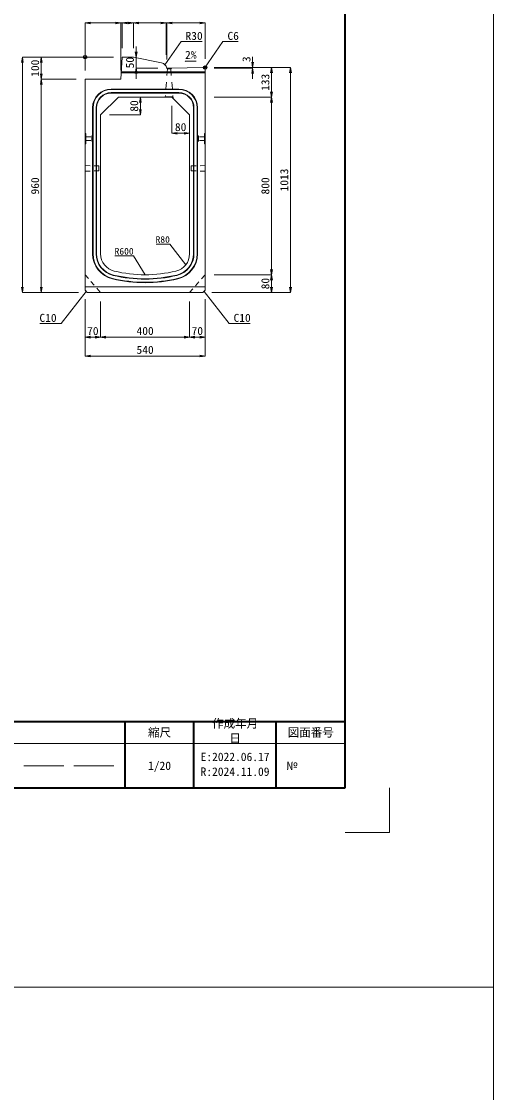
# Model space of a CAD drawing. Units: millimetres at full size; some dimension numbers follow another scale. Extents: x -1267 to 18002, y -8040 to 14480.
# Drawn here: x 15878 to 18002, y 6165 to 10989 of the extents above; entities that cross this region are included whole.
import ezdxf
from ezdxf.enums import TextEntityAlignment as Align

# ---------------------------------------------------------------- set-up
doc = ezdxf.new("R2010")
doc.units = ezdxf.units.MM
doc.header["$LTSCALE"] = 30
doc.header["$PDMODE"] = 32
doc.header["$PDSIZE"] = 15
for name, pattern in [('DASHED', [7.5, 6, -1.5]), ('USER1', [1.35, 0.75, -0.6]), ('USER2', [2, 1, -1])]:
    doc.linetypes.add(name, pattern=pattern)
for name, color, linetype, lineweight in [('0_2', 7, 'Continuous', 13), ('Defpoints_3', 1, 'Continuous', 13), ('インサート', 3, 'USER1', 9), ('吊りマスター', 4, 'USER1', 9), ('図枠', 7, 'Continuous', 5), ('寸法線', 7, 'Continuous', 13), ('引出線', 4, 'Continuous', 13), ('排水孔', 30, 'USER1', 13), ('本体', 2, 'Continuous', 13), ('目地', 132, 'Continuous', 5)]:
    doc.layers.add(name, color=color, linetype=linetype, lineweight=lineweight)
doc.layers.add('作業エリア', color=11, linetype='Continuous')
doc.styles.add('ＭＳ ゴシック', font='')
doc.styles.add('ＭＳ 明朝', font='')
doc.styles.get('ＭＳ ゴシック').set_extended_font_data('MS Gothic')
doc.styles.get('ＭＳ 明朝').set_extended_font_data('MS Mincho')

# ---------------------------------------------------------------- blocks, each defined once
blk = doc.blocks.new('open_arrow')
at = {"color": 0, "linetype": 'Continuous', "lineweight": -2}
blk.add_lwpolyline([(7.5, 1.25), (0, 0), (7.5, -1.25)], dxfattribs=at)

msp = doc.modelspace()

# ---------------------------------------------------------------- linework, layer by layer
at = {"layer": '0_2', "color": 5}
for p, q in [((18001.66, 14480.25), (18001.66, -8040.25)), ((-1267.22, 6640.08), (18001.66, 6640.08))]:
    msp.add_line(p, q, dxfattribs=at)
at = {"layer": 'Defpoints_3'}
for p in [(17534.44, 7536.97), (17334.44, 7336.97)]:
    msp.add_line(p, (17534.44, 7336.97), dxfattribs=at)
at = {"layer": 'インサート'}
for p, q in [((16167.64, 10469.83), (16194.64, 10469.83)), ((16167.64, 10469.83), (16167.64, 10452.83)), ((16197.64, 10473.83), (16194.64, 10473.83)), ((16194.64, 10473.83), (16194.64, 10448.83)), ((16197.64, 10448.83), (16197.64, 10473.83)), ((16671.24, 10473.83), (16674.24, 10473.83)), ((16671.24, 10448.83), (16671.24, 10473.83)), ((16674.24, 10473.83), (16674.24, 10448.83)), ((16701.24, 10469.83), (16674.24, 10469.83)), ((16701.24, 10469.83), (16701.24, 10452.83)), ((16167.64, 10452.83), (16194.64, 10452.83)), ((16194.64, 10448.83), (16197.64, 10448.83)), ((16674.24, 10448.83), (16671.24, 10448.83)), ((16701.24, 10452.83), (16674.24, 10452.83))]:
    msp.add_line(p, q, dxfattribs=at)
at = {"layer": '作業エリア'}
for p in [(16164.44, 10828.33), (16704.44, 10781.33)]:
    msp.add_point(p, dxfattribs=at)
at = {"layer": '吊りマスター'}
for p, q in [((16164.44, 10339.83), (16164.44, 10314.83)), ((16164.44, 10339.83), (16226.44, 10338.33)), ((16226.44, 10338.33), (16226.44, 10316.33)), ((16704.44, 10339.83), (16642.44, 10338.33)), ((16642.44, 10338.33), (16642.44, 10316.33)), ((16704.44, 10339.83), (16704.44, 10314.83)), ((16164.44, 10314.83), (16226.44, 10316.33)), ((16704.44, 10314.83), (16642.44, 10316.33))]:
    msp.add_line(p, q, dxfattribs=at)
at = {"layer": '図枠', "lineweight": 40}
for p, q in [((17334.44, 7536.97), (17334.44, 13076.97)), ((9534.44, 7836.97), (17334.44, 7836.97)), ((16344.44, 7536.97), (16344.44, 7836.97)), ((16654.44, 7536.97), (16654.44, 7836.97)), ((17024.44, 7536.97), (17024.44, 7836.97)), ((9534.44, 7536.97), (17334.44, 7536.97))]:
    msp.add_line(p, q, dxfattribs=at)
at = {"layer": '図枠', "lineweight": 13}
msp.add_line((17334.44, 7736.97), (14059.44, 7736.97), dxfattribs=at)
at = {"layer": '図枠', "linetype": 'DASHED', "lineweight": 9}
msp.add_line((16294.44, 7636.97), (14509.44, 7636.97), dxfattribs=at)
at = {"layer": '寸法線'}
for p, q in [((16164.44, 10982.38), (16324.94, 10982.38)), ((16164.44, 10768.33), (16164.44, 10982.38)), ((16300.94, 10982.38), (16355.94, 10982.38)), ((16324.94, 10768.33), (16324.94, 10982.38)), ((16324.94, 10768.33), (16324.94, 10982.38)), ((16331.94, 10868.33), (16331.94, 10982.38)), ((16331.94, 10982.38), (16381.94, 10982.38)), ((16331.94, 10868.33), (16331.94, 10982.38)), ((16381.94, 10982.38), (16529.94, 10982.38)), ((16381.94, 10868.33), (16381.94, 10982.38)), ((16381.94, 10868.33), (16381.94, 10982.38)), ((16481.94, 10982.38), (16579.87, 10982.38)), ((16529.94, 10838.33), (16529.94, 10982.38)), ((16529.94, 10838.33), (16529.94, 10982.38)), ((16531.87, 10818.33), (16531.87, 10982.38)), ((16531.87, 10982.38), (16704.44, 10982.38)), ((16531.87, 10818.33), (16531.87, 10982.38)), ((16704.44, 10821.33), (16704.44, 10982.38)), ((16394.15, 10876.33), (16394.15, 10730.33)), ((15882.69, 9768.33), (15882.69, 10828.33)), ((16291.94, 10828.33), (15882.69, 10828.33)), ((15967.69, 10728.33), (15967.69, 10828.33)), ((16291.94, 10828.33), (15967.69, 10828.33)), ((16918.22, 10730.33), (16918.22, 10829.33)), ((16491.87, 10778.33), (16394.15, 10778.33)), ((16744.44, 10781.33), (17003.22, 10781.33)), ((16744.44, 10781.33), (16918.22, 10781.33)), ((16744.44, 10781.33), (17088.22, 10781.33)), ((16744.44, 10778.33), (16918.22, 10778.33)), ((17003.22, 10648.33), (17003.22, 10781.33)), ((17088.22, 9768.33), (17088.22, 10781.33)), ((15967.69, 9768.33), (15967.69, 10728.33)), ((16124.44, 10728.33), (15967.69, 10728.33)), ((16124.44, 10728.33), (15967.69, 10728.33)), ((16413.29, 10568.33), (16413.29, 10648.33)), ((16744.44, 10648.33), (17003.22, 10648.33)), ((16744.44, 10648.33), (17003.22, 10648.33)), ((17003.22, 9848.33), (17003.22, 10648.33)), ((16274.44, 10568.33), (16413.29, 10568.33)), ((16554.44, 10608.33), (16554.44, 10485.25)), ((16554.44, 10485.25), (16634.44, 10485.25)), ((16744.44, 9848.33), (17003.22, 9848.33)), ((16744.44, 9848.33), (17003.22, 9848.33)), ((17003.22, 9768.33), (17003.22, 9848.33)), ((16134.44, 9768.33), (15882.69, 9768.33)), ((16134.44, 9768.33), (15967.69, 9768.33)), ((16734.44, 9768.33), (17003.22, 9768.33)), ((16734.44, 9768.33), (17088.22, 9768.33)), ((16164.44, 9738.33), (16164.44, 9567.18)), ((16164.44, 9738.33), (16164.44, 9482.18)), ((16234.44, 9728.33), (16234.44, 9567.18)), ((16234.44, 9728.33), (16234.44, 9567.18)), ((16634.44, 9728.33), (16634.44, 9567.18)), ((16634.44, 9728.33), (16634.44, 9567.18)), ((16704.44, 9738.33), (16704.44, 9567.18)), ((16704.44, 9738.33), (16704.44, 9482.18)), ((16164.44, 9567.18), (16234.44, 9567.18)), ((16234.44, 9567.18), (16634.44, 9567.18)), ((16634.44, 9567.18), (16704.44, 9567.18)), ((16164.44, 9482.18), (16704.44, 9482.18))]:
    msp.add_line(p, q, dxfattribs=at)
at = {"layer": '引出線'}
for points in [[(16523.84, 10794.2), (16596.23, 10898.75), (16690.9, 10898.75)], [(16701.44, 10778.28), (16784.85, 10898.75), (16853.19, 10898.75)], [(16615, 10809.46), (16663.71, 10810.43), (16614.96, 10809.45)], [(16617.2, 9892.76), (16545.94, 9985.86), (16483.71, 9985.86)], [(16434.44, 9848.33), (16383.07, 9933.08), (16298.9, 9933.08)], [(16169.44, 9773.33), (16056.46, 9628.9), (15961.79, 9628.9)], [(16699.44, 9773.33), (16812.42, 9628.9), (16907.09, 9628.9)]]:
    msp.add_lwpolyline(points, dxfattribs=at)
at = {"layer": '排水孔', "linetype": 'USER2'}
for p, q in [((16535.07, 10775.13), (16525.07, 10649.33)), ((16535.07, 10775.13), (16531.87, 10778.33)), ((16535.07, 10775.13), (16550.07, 10775.13)), ((16550.07, 10775.13), (16553.27, 10778.33)), ((16550.07, 10775.13), (16560.51, 10643.67)), ((16554.85, 10649.33), (16525.07, 10649.33)), ((16554.85, 10649.33), (16560.51, 10643.67))]:
    msp.add_line(p, q, dxfattribs=at)
at = {"layer": '本体'}
for p, q in [((16324.94, 10728.33), (16331.94, 10828.33)), ((16331.94, 10828.33), (16381.94, 10828.33)), ((16381.94, 10828.33), (16508.25, 10802.73)), ((16549.44, 10778.33), (16531.87, 10778.33)), ((16698.44, 10781.22), (16549.44, 10778.33)), ((16698.44, 10781.22), (16704.44, 10775.33)), ((16704.44, 9778.33), (16704.44, 10775.33)), ((16164.44, 9778.33), (16164.44, 10728.33)), ((16164.44, 10728.33), (16324.94, 10728.33)), ((16234.44, 10568.33), (16314.44, 10648.33)), ((16314.44, 10648.33), (16554.44, 10648.33)), ((16554.44, 10648.33), (16634.44, 10568.33)), ((16234.44, 9942.37), (16234.44, 10568.33)), ((16634.44, 10568.33), (16634.44, 9942.37)), ((16174.44, 9768.33), (16164.44, 9778.33)), ((16174.44, 9768.33), (16694.44, 9768.33)), ((16694.44, 9768.33), (16704.44, 9778.33))]:
    msp.add_line(p, q, dxfattribs=at)
at = {"layer": '本体', "lineweight": 9}
for p, q in [((16164.44, 10485.83), (16167.64, 10483.83)), ((16167.64, 10483.83), (16167.64, 10438.83)), ((16704.44, 10485.83), (16701.24, 10483.83)), ((16701.24, 10483.83), (16701.24, 10438.83)), ((16167.64, 10438.83), (16164.44, 10436.83)), ((16701.24, 10438.83), (16704.44, 10436.83)), ((16164.44, 9793.33), (16704.44, 9793.33))]:
    msp.add_line(p, q, dxfattribs=at)
at = {"layer": '本体', "linetype": 'USER1', "lineweight": 9}
for p, q in [((16164.44, 9848.33), (16234.44, 9768.33)), ((16634.44, 9768.33), (16704.44, 9848.33))]:
    msp.add_line(p, q, dxfattribs=at)
at = {"layer": '本体'}
for centre, radius, start, end in [((16502.29, 10773.33), 30, 9.60488, 78.54125), ((16314.44, 9942.37), 80, 180, 256.65764), ((16554.44, 9942.37), 80, 283.34236, 0), ((16434.44, 10448.33), 600, 256.65764, 283.34236)]:
    msp.add_arc(centre, radius, start, end, dxfattribs=at)
at = {"layer": '目地'}
for p, q in [((16704.44, 10757.33), (16326.97, 10757.33)), ((16704.44, 10761.33), (16327.25, 10761.33)), ((16586.44, 10684.33), (16282.44, 10684.33)), ((16586.44, 10682.33), (16282.44, 10682.33)), ((16586.44, 10668.33), (16282.44, 10668.33)), ((16586.44, 10666.33), (16282.44, 10666.33)), ((16198.44, 10600.33), (16198.44, 9942.37)), ((16200.44, 10600.33), (16200.44, 9942.37)), ((16214.44, 10600.33), (16214.44, 9942.37)), ((16216.44, 10600.33), (16216.44, 9942.37)), ((16652.44, 9942.37), (16652.44, 10600.33)), ((16654.44, 9942.37), (16654.44, 10600.33)), ((16668.44, 9942.37), (16668.44, 10600.33)), ((16670.44, 9942.37), (16670.44, 10600.33))]:
    msp.add_line(p, q, dxfattribs=at)
for centre, radius, start, end in [((16282.44, 10600.33), 84, 90, 180), ((16282.44, 10600.33), 82, 90, 180), ((16282.44, 10600.33), 68, 90, 180), ((16282.44, 10600.33), 66, 90, 180), ((16586.44, 10600.33), 84, 0, 90), ((16586.44, 10600.33), 82, 0, 90), ((16586.44, 10600.33), 68, 0, 90), ((16586.44, 10600.33), 66, 0, 90), ((16314.44, 9942.37), 116, 180, 256.65764), ((16314.44, 9942.37), 114, 180, 256.65764), ((16314.44, 9942.37), 100, 180, 256.65764), ((16314.44, 9942.37), 98, 180, 256.65764), ((16554.44, 9942.37), 98, 283.34236, 0), ((16554.44, 9942.37), 100, 283.34236, 0), ((16554.44, 9942.37), 114, 283.34236, 0), ((16554.44, 9942.37), 116, 283.34236, 0), ((16434.44, 10448.33), 620, 256.65764, 283.34236), ((16434.44, 10448.33), 618, 256.65764, 283.34236), ((16434.44, 10448.33), 636, 256.65764, 283.34236), ((16434.44, 10448.33), 634, 256.65764, 283.34236)]:
    msp.add_arc(centre, radius, start, end, dxfattribs=at)

# ---------------------------------------------------------------- block references
at = {"layer": '寸法線', "xscale": 3.2, "yscale": 3.2}
for p in [(16164.44, 10982.38), (16331.94, 10982.38), (16381.94, 10982.38), (16531.87, 10982.38), (16554.44, 10485.25), (16164.44, 9567.18), (16234.44, 9567.18), (16634.44, 9567.18), (16164.44, 9482.18)]:
    msp.add_blockref('open_arrow', p, dxfattribs=at)
for p, rotation in [((16324.94, 10982.38), 180), ((16381.94, 10982.38), 180), ((16529.94, 10982.38), 180), ((16529.94, 10982.38), 180), ((16704.44, 10982.38), 180), ((15882.69, 10828.33), 270), ((15967.69, 10828.33), 270), ((16394.15, 10828.33), 90), ((16394.15, 10778.33), 270), ((16918.22, 10781.33), 90), ((16918.22, 10778.33), 270), ((17003.22, 10781.33), 270), ((17088.22, 10781.33), 270), ((15967.69, 10728.33), 90), ((15967.69, 10728.33), 270), ((17003.22, 10648.33), 90), ((16413.29, 10648.33), 270), ((17003.22, 10648.33), 270), ((16413.29, 10568.33), 90), ((16634.44, 10485.25), 180), ((17003.22, 9848.33), 90), ((17003.22, 9848.33), 270), ((15882.69, 9768.33), 90), ((15967.69, 9768.33), 90), ((17003.22, 9768.33), 90), ((17088.22, 9768.33), 90), ((16234.44, 9567.18), 180), ((16634.44, 9567.18), 180), ((16704.44, 9567.18), 180), ((16704.44, 9482.18), 180)]:
    msp.add_blockref('open_arrow', p, dxfattribs=dict(at, rotation=rotation))
at = {"layer": '引出線'}
for p, xscale, yscale, rotation in [((16615, 10809.46), 0.16, 0.16, 1.1), ((16523.84, 10794.2), 0.16, 0.16, 55.3), ((16701.44, 10778.28), 0.16, 0.16, 55.3), ((16617.2, 9892.76), 0.133, 0.133, 127.4), ((16434.44, 9848.33), 0.133, 0.133, 121.2), ((16169.44, 9773.33), 0.16, 0.16, 232), ((16699.44, 9773.33), 0.16, 0.16, 308)]:
    msp.add_blockref('open_arrow', p, dxfattribs=dict(at, xscale=xscale, yscale=yscale, rotation=rotation))

# ---------------------------------------------------------------- texts
at = {"layer": '図枠', "style": 'ＭＳ ゴシック'}
for s, p in [('作成年月', (16735.84, 7846.2)), ('日', (16813.54, 7779.54)), ('E:2022.06.17', (16684.04, 7696.2)), ('R:2024.11.09', (16684.04, 7629.54))]:
    msp.add_text(s, height=37.98, dxfattribs=at).set_placement(p, align=Align.TOP_LEFT)
for s, p in [('縮尺', (16499.44, 7786.97)), ('図面番号', (17179.44, 7786.97)), ('1/20', (16499.44, 7636.97))]:
    msp.add_text(s, height=37.98, dxfattribs=at).set_placement(p, align=Align.MIDDLE_CENTER)
msp.add_text('№', height=37.98, dxfattribs=at).set_placement((17068.79, 7636.97), align=Align.MIDDLE_LEFT)
at = {"layer": '寸法線', "style": 'ＭＳ 明朝', "width": 1.05}
for s, p in [('100', (15939.69, 10778.33)), ('50', (16366.15, 10803.33)), ('3', (16890.22, 10818.8)), ('133', (16975.22, 10714.83)), ('80', (16385.29, 10608.33)), ('960', (15939.69, 10248.33)), ('800', (16975.22, 10248.33)), ('1013', (17060.22, 10274.83)), ('80', (16975.22, 9808.33))]:
    msp.add_text(s, height=36.03, rotation=90, dxfattribs=at).set_placement(p, align=Align.MIDDLE_CENTER)
for s, p in [('80', (16594.44, 10513.25)), ('70', (16199.44, 9595.18)), ('400', (16434.44, 9595.18)), ('70', (16669.44, 9595.18)), ('540', (16434.44, 9510.18))]:
    msp.add_text(s, height=36.03, dxfattribs=at).set_placement(p, align=Align.MIDDLE_CENTER)
at = {"layer": '引出線', "style": 'ＭＳ 明朝', "width": 1.05}
for s, p in [('R30', (16616.23, 10941.95)), ('C6', (16804.85, 10941.95)), ('C10', (16832.42, 9672.1))]:
    msp.add_text(s, height=36.03, dxfattribs=at).set_placement(p, align=Align.TOP_LEFT)
msp.add_text('2%', height=36.03, rotation=1.146, dxfattribs=at).set_placement((16614.03, 10856.35), align=Align.TOP_LEFT)
for s, height, p in [('R80', 30.02, (16545.94, 10021.86)), ('R600', 30.02, (16383.07, 9969.08)), ('C10', 36.03, (16036.46, 9672.1))]:
    msp.add_text(s, height=height, dxfattribs=at).set_placement(p, align=Align.TOP_RIGHT)

doc.saveas('drawing.dxf')
